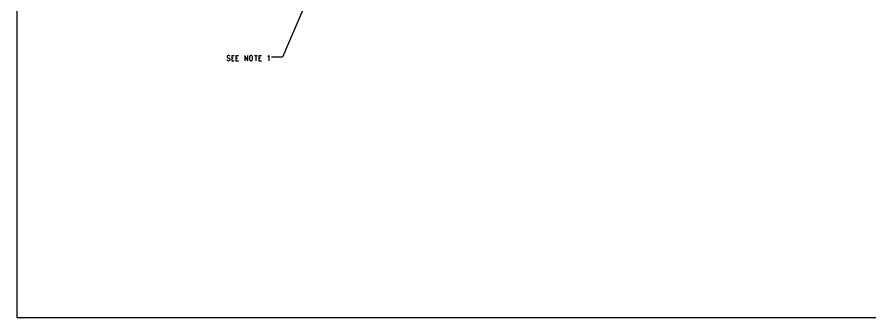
# Model space of a CAD drawing. Extents: x 11.9 to 28.1, y 10.8 to 21.2.
# Drawn here: x 11.89 to 21.74, y 10.8 to 14.28 of the extents above; entities that cross this region are included whole.
import ezdxf

# ---------------------------------------------------------------- set-up
doc = ezdxf.new("R2010")
doc.units = 0
doc.header["$MEASUREMENT"] = 0
doc.layers.add('LAYNR1', color=2, linetype='Continuous')

msp = doc.modelspace()

# ---------------------------------------------------------------- linework, layer by layer
at = {"layer": 'LAYNR1', "color": 7}
for points in [[(11.892, 10.799), (11.892, 21.199)], [(15.359, 14.747), (14.957, 13.81)], [(14.351, 13.823), (14.346, 13.829), (14.339, 13.832), (14.33, 13.832), (14.324, 13.829), (14.319, 13.823), (14.319, 13.817)], [(14.319, 13.817), (14.321, 13.812), (14.324, 13.809), (14.328, 13.806), (14.342, 13.8), (14.346, 13.797), (14.349, 13.794)], [(14.349, 13.794), (14.351, 13.788), (14.351, 13.78), (14.346, 13.774), (14.339, 13.771)], [(14.371, 13.832), (14.371, 13.771)], [(14.371, 13.832), (14.401, 13.832)], [(14.371, 13.803), (14.389, 13.803)], [(14.421, 13.832), (14.421, 13.771)], [(14.421, 13.832), (14.451, 13.832)], [(14.421, 13.803), (14.439, 13.803)], [(14.524, 13.832), (14.524, 13.771)], [(14.524, 13.832), (14.555, 13.771)], [(14.555, 13.832), (14.555, 13.771)], [(14.578, 13.817), (14.576, 13.809), (14.576, 13.794)], [(14.576, 13.794), (14.578, 13.785), (14.58, 13.78), (14.585, 13.774), (14.589, 13.771)], [(14.589, 13.832), (14.585, 13.829), (14.58, 13.823), (14.578, 13.817)], [(14.61, 13.817), (14.608, 13.823), (14.603, 13.829), (14.599, 13.832), (14.589, 13.832)], [(14.599, 13.771), (14.603, 13.774), (14.608, 13.78), (14.61, 13.785), (14.612, 13.794)], [(14.612, 13.794), (14.612, 13.809), (14.61, 13.817)], [(14.633, 13.832), (14.664, 13.832)], [(14.649, 13.832), (14.649, 13.771)], [(14.685, 13.832), (14.685, 13.771)], [(14.685, 13.832), (14.714, 13.832)], [(14.685, 13.803), (14.703, 13.803)], [(14.787, 13.82), (14.792, 13.823), (14.799, 13.832), (14.799, 13.771)], [(14.957, 13.81), (14.832, 13.81)], [(14.33, 13.771), (14.324, 13.774), (14.319, 13.78)], [(14.339, 13.771), (14.33, 13.771)], [(14.371, 13.771), (14.401, 13.771)], [(14.421, 13.771), (14.451, 13.771)], [(14.589, 13.771), (14.599, 13.771)], [(14.685, 13.771), (14.714, 13.771)], [(28.092, 10.799), (11.892, 10.799)]]:
    msp.add_lwpolyline(points, dxfattribs=at)

doc.saveas('drawing.dxf')
